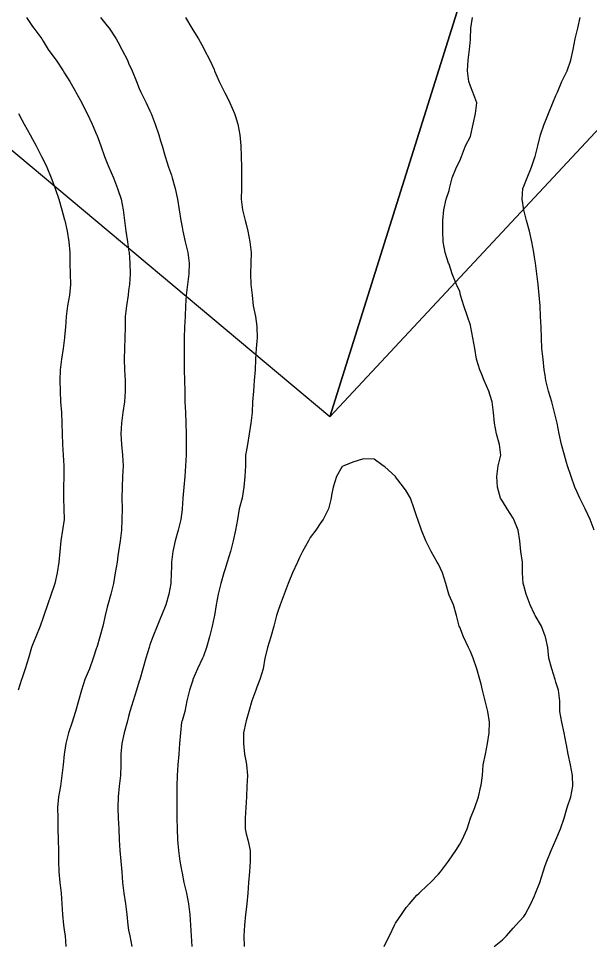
# Model space of a CAD drawing. Extents: x -729 to 771, y -779 to 721.
# Drawn here: x 217.2 to 393.4, y -778.8 to -492.9 of the extents above; entities that cross this region are included whole.
import ezdxf

# ---------------------------------------------------------------- set-up
doc = ezdxf.new("R2010")
doc.units = 0

msp = doc.modelspace()

# ---------------------------------------------------------------- linework, layer by layer
at = {"layer": 'CONTOURS'}
for points in [[(219.714, -492.612, 496.472), (221.5412, -495.4201, 496.472), (221.9121, -495.9015, 496.472), (224.3842, -499.1909, 496.472), (224.8307, -499.9184, 496.472), (226.3979, -502.4804, 496.472), (228.1202, -504.7882, 496.472), (228.7887, -505.7699, 496.472), (230.9498, -509.0593, 496.472), (231.4097, -509.7646, 496.472), (233.0175, -512.3488, 496.472), (234.6991, -515.2228, 496.472), (234.9355, -515.6383, 496.472), (236.7288, -518.9278, 496.472), (237.9886, -521.4978, 496.472), (238.3283, -522.2172, 496.472), (239.8861, -525.5067, 496.472), (241.2781, -528.6046, 496.472), (241.3576, -528.7962, 496.472), (242.5627, -532.0857, 496.472), (243.7595, -535.3751, 496.472), (244.5676, -537.4622, 496.472), (245.0349, -538.6646, 496.472), (246.4425, -541.9541, 496.472), (247.7345, -545.2436, 496.472), (247.857, -545.6219, 496.472), (248.8361, -548.533, 496.472), (249.5016, -551.8225, 496.472), (249.8428, -555.112, 496.472), (250.2491, -558.4015, 496.472), (250.7578, -561.6909, 496.472), (251.1465, -564.1781, 496.472), (251.2795, -564.9804, 496.472), (251.5227, -568.2699, 496.472), (251.5886, -571.5593, 496.472), (251.3856, -574.8488, 496.472), (251.1465, -576.6691, 496.472), (250.9629, -578.1383, 496.472), (250.4606, -581.4278, 496.472), (250.1138, -584.7172, 496.472), (250.0626, -588.0067, 496.472), (250.0109, -591.2962, 496.472), (249.8928, -594.5857, 496.472), (249.815, -597.8751, 496.472), (249.8825, -601.1646, 496.472), (250.0599, -604.4541, 496.472), (250.1031, -607.7436, 496.472), (249.8877, -611.033, 496.472), (249.393, -614.3225, 496.472), (248.9351, -617.612, 496.472), (248.7878, -620.9015, 496.472), (248.9255, -624.1909, 496.472), (249.237, -627.4804, 496.472), (249.4304, -630.7699, 496.472), (249.2995, -634.0593, 496.472), (249.1496, -637.3488, 496.472), (249.1009, -640.6383, 496.472), (249.1501, -643.9278, 496.472), (249.0914, -647.2172, 496.472), (248.9158, -650.5067, 496.472), (248.5606, -653.7962, 496.472), (248.0707, -657.0857, 496.472), (247.857, -658.4579, 496.472), (247.5863, -660.3751, 496.472), (247.0063, -663.6646, 496.472), (246.4472, -666.9541, 496.472), (245.6846, -670.2436, 496.472), (244.7712, -673.533, 496.472), (244.5676, -674.277, 496.472), (243.8801, -676.8225, 496.472), (243.2192, -680.112, 496.472), (242.2833, -683.4015, 496.472), (241.3269, -686.6909, 496.472), (241.2781, -686.844, 496.472), (240.2633, -689.9804, 496.472), (239.0817, -693.2699, 496.472), (237.9886, -695.8782, 496.472), (237.7113, -696.5593, 496.472), (236.6184, -699.8488, 496.472), (235.6868, -703.1383, 496.472), (234.7781, -706.4278, 496.472), (234.6991, -706.6949, 496.472), (233.7666, -709.7172, 496.472), (232.6144, -713.0067, 496.472), (231.7883, -716.2962, 496.472), (231.4097, -718.9513, 496.472), (231.3168, -719.5857, 496.472), (230.988, -722.8751, 496.472), (230.5977, -726.1646, 496.472), (230.1195, -729.4541, 496.472), (229.5123, -732.7436, 496.472), (229.2597, -736.033, 496.472), (229.3437, -739.3225, 496.472), (229.3898, -742.612, 496.472), (229.4763, -745.9015, 496.472), (229.5282, -749.1909, 496.472), (229.5593, -752.4804, 496.472), (229.6492, -755.7699, 496.472), (229.9774, -759.0593, 496.472), (230.3651, -762.3488, 496.472), (230.5888, -765.6383, 496.472), (230.7903, -768.9278, 496.472), (231.0926, -772.2172, 496.472), (231.4097, -774.3521, 496.472), (231.587, -775.5067, 496.472), (231.769, -778.7962, 496.472)], [(242.4585, -492.612, 506.472), (244.5676, -495.1627, 506.472), (245.1206, -495.9015, 506.472), (247.3045, -499.1909, 506.472), (247.857, -500.126, 506.472), (249.1037, -502.4804, 506.472), (250.7611, -505.7699, 506.472), (251.1465, -506.6811, 506.472), (252.2204, -509.0593, 506.472), (253.5857, -512.3488, 506.472), (254.436, -514.428, 506.472), (254.9555, -515.6383, 506.472), (256.5929, -518.9278, 506.472), (257.7255, -521.4029, 506.472), (258.1053, -522.2172, 506.472), (259.3707, -525.5067, 506.472), (260.4565, -528.7962, 506.472), (261.0149, -530.5742, 506.472), (261.4615, -532.0857, 506.472), (262.364, -535.3751, 506.472), (263.4811, -538.6646, 506.472), (264.3044, -541.1581, 506.472), (264.5792, -541.9541, 506.472), (265.48, -545.2436, 506.472), (266.2341, -548.533, 506.472), (266.6709, -551.8225, 506.472), (267.2023, -555.112, 506.472), (267.5939, -557.1894, 506.472), (267.8341, -558.4015, 506.472), (268.6048, -561.6909, 506.472), (269.3613, -564.9804, 506.472), (269.7882, -568.2699, 506.472), (269.6932, -571.5593, 506.472), (269.3127, -574.8488, 506.472), (268.8757, -578.1383, 506.472), (268.6285, -581.4278, 506.472), (268.5465, -584.7172, 506.472), (268.3388, -588.0067, 506.472), (268.2319, -591.2962, 506.472), (268.2779, -594.5857, 506.472), (268.2352, -597.8751, 506.472), (268.2908, -601.1646, 506.472), (268.3567, -604.4541, 506.472), (268.4099, -607.7436, 506.472), (268.4814, -611.033, 506.472), (268.7018, -614.3225, 506.472), (268.8128, -617.612, 506.472), (268.8851, -620.9015, 506.472), (268.915, -624.1909, 506.472), (268.8818, -627.4804, 506.472), (268.7167, -630.7699, 506.472), (268.4555, -634.0593, 506.472), (268.1196, -637.3488, 506.472), (267.8183, -640.6383, 506.472), (267.6212, -643.9278, 506.472), (267.5939, -644.1624, 506.472), (267.2294, -647.2172, 506.472), (266.3839, -650.5067, 506.472), (265.5092, -653.7962, 506.472), (264.7969, -657.0857, 506.472), (264.3446, -660.3751, 506.472), (264.3044, -662.0024, 506.472), (264.27, -663.6646, 506.472), (264.1233, -666.9541, 506.472), (263.5481, -670.2436, 506.472), (262.5592, -673.533, 506.472), (261.3236, -676.8225, 506.472), (261.0149, -677.5321, 506.472), (259.9284, -680.112, 506.472), (258.593, -683.4015, 506.472), (257.7255, -685.8437, 506.472), (257.444, -686.6909, 506.472), (256.4371, -689.9804, 506.472), (255.507, -693.2699, 506.472), (254.5888, -696.5593, 506.472), (254.436, -697.0792, 506.472), (253.5709, -699.8488, 506.472), (252.5935, -703.1383, 506.472), (251.5655, -706.4278, 506.472), (251.1465, -707.9334, 506.472), (250.6867, -709.7172, 506.472), (249.8132, -713.0067, 506.472), (249.0741, -716.2962, 506.472), (248.7729, -719.5857, 506.472), (248.7493, -722.8751, 506.472), (248.6431, -726.1646, 506.472), (248.2626, -729.4541, 506.472), (247.9625, -732.7436, 506.472), (247.857, -736.0036, 506.472), (247.856, -736.033, 506.472), (247.857, -736.0679, 506.472), (247.9525, -739.3225, 506.472), (248.087, -742.612, 506.472), (248.193, -745.9015, 506.472), (248.4454, -749.1909, 506.472), (248.7635, -752.4804, 506.472), (249.057, -755.7699, 506.472), (249.2337, -759.0593, 506.472), (249.6408, -762.3488, 506.472), (250.1408, -765.6383, 506.472), (250.5746, -768.9278, 506.472), (250.861, -772.2172, 506.472), (251.1465, -773.771, 506.472), (251.4727, -775.5067, 506.472), (252.0922, -778.7962, 506.472)], [(268.69, -492.612, 516.472), (270.6159, -495.9015, 516.472), (270.8833, -496.361, 516.472), (272.6274, -499.1909, 516.472), (274.1728, -501.9841, 516.472), (274.4351, -502.4804, 516.472), (276.1912, -505.7699, 516.472), (277.4623, -508.6117, 516.472), (277.6491, -509.0593, 516.472), (279.025, -512.3488, 516.472), (280.7051, -515.6383, 516.472), (280.7518, -515.7253, 516.472), (282.3387, -518.9278, 516.472), (283.7818, -522.2172, 516.472), (284.0412, -523.0669, 516.472), (284.7641, -525.5067, 516.472), (285.4078, -528.7962, 516.472), (285.6951, -532.0857, 516.472), (285.7829, -535.3751, 516.472), (285.9257, -538.6646, 516.472), (285.9471, -541.9541, 516.472), (285.866, -545.2436, 516.472), (285.8165, -548.533, 516.472), (286.1933, -551.8225, 516.472), (287.033, -555.112, 516.472), (287.3307, -556.2867, 516.472), (287.8678, -558.4015, 516.472), (288.4433, -561.6909, 516.472), (288.8441, -564.9804, 516.472), (288.7871, -568.2699, 516.472), (288.7201, -571.5593, 516.472), (288.8293, -574.8488, 516.472), (289.1622, -578.1383, 516.472), (289.5508, -581.4278, 516.472), (290.2332, -584.7172, 516.472), (290.6202, -587.802, 516.472), (290.6454, -588.0067, 516.472), (290.6956, -591.2962, 516.472), (290.6202, -592.3277, 516.472), (290.4546, -594.5857, 516.472), (290.2118, -597.8751, 516.472), (290.0975, -601.1646, 516.472), (289.8579, -604.4541, 516.472), (289.5649, -607.7436, 516.472), (289.3267, -611.033, 516.472), (289.2015, -614.3225, 516.472), (288.7626, -617.612, 516.472), (288.2782, -620.9015, 516.472), (287.725, -624.1909, 516.472), (287.3307, -626.4293, 516.472), (287.1671, -627.4804, 516.472), (287.0961, -630.7699, 516.472), (286.9648, -634.0593, 516.472), (286.649, -637.3488, 516.472), (286.0776, -640.6383, 516.472), (285.2285, -643.9278, 516.472), (284.6729, -647.2172, 516.472), (284.0535, -650.5067, 516.472), (284.0412, -650.5644, 516.472), (283.3832, -653.7962, 516.472), (282.5559, -657.0857, 516.472), (281.5074, -660.3751, 516.472), (280.7518, -662.7683, 516.472), (280.4811, -663.6646, 516.472), (279.5619, -666.9541, 516.472), (278.7759, -670.2436, 516.472), (278.1098, -673.533, 516.472), (277.5542, -676.8225, 516.472), (277.4623, -677.2626, 516.472), (276.8283, -680.112, 516.472), (276.0497, -683.4015, 516.472), (275.1181, -686.6909, 516.472), (274.1728, -689.3683, 516.472), (273.9451, -689.9804, 516.472), (272.3562, -693.2699, 516.472), (270.9661, -696.5593, 516.472), (270.8833, -696.768, 516.472), (269.9015, -699.8488, 516.472), (269.1188, -703.1383, 516.472), (268.4134, -706.4278, 516.472), (267.5939, -709.2762, 516.472), (267.4786, -709.7172, 516.472), (267.119, -713.0067, 516.472), (266.8266, -716.2962, 516.472), (266.572, -719.5857, 516.472), (266.3005, -722.8751, 516.472), (266.0783, -726.1646, 516.472), (266.0132, -729.4541, 516.472), (266.0275, -732.7436, 516.472), (266.0395, -736.033, 516.472), (266.0248, -739.3225, 516.472), (266.0634, -742.612, 516.472), (266.2222, -745.9015, 516.472), (266.5147, -749.1909, 516.472), (266.9463, -752.4804, 516.472), (267.5041, -755.7699, 516.472), (267.5939, -756.2389, 516.472), (268.1727, -759.0593, 516.472), (268.9495, -762.3488, 516.472), (269.6142, -765.6383, 516.472), (270.0485, -768.9278, 516.472), (270.2183, -772.2172, 516.472), (270.3816, -775.5067, 516.472), (270.6122, -778.7962, 516.472)], [(363.765, -778.7962, 516.472), (366.2781, -776.7298, 516.472), (367.5162, -775.5067, 516.472), (369.5676, -773.1974, 516.472), (370.4016, -772.2172, 516.472), (372.857, -769.5305, 516.472), (373.305, -768.9278, 516.472), (375.0412, -765.6383, 516.472), (376.1465, -763.2529, 516.472), (376.5128, -762.3488, 516.472), (377.7585, -759.0593, 516.472), (378.8575, -755.7699, 516.472), (379.436, -753.8916, 516.472), (379.9202, -752.4804, 516.472), (381.323, -749.1909, 516.472), (382.7255, -745.9371, 516.472), (382.7443, -745.9015, 516.472), (384.2091, -742.612, 516.472), (385.3326, -739.3225, 516.472), (386.0149, -736.6765, 516.472), (386.2151, -736.033, 516.472), (387.3897, -732.7436, 516.472), (387.9536, -729.4541, 516.472), (387.888, -726.1646, 516.472), (387.2717, -722.8751, 516.472), (386.5683, -719.5857, 516.472), (386.0149, -716.718, 516.472), (385.9545, -716.2962, 516.472), (385.337, -713.0067, 516.472), (384.6026, -709.7172, 516.472), (383.9935, -706.4278, 516.472), (383.9253, -703.1383, 516.472), (383.5708, -699.8488, 516.472), (382.7255, -697.4086, 516.472), (382.5463, -696.5593, 516.472), (381.5365, -693.2699, 516.472), (380.5784, -689.9804, 516.472), (380.3058, -686.6909, 516.472), (379.5021, -683.4015, 516.472), (379.436, -683.2398, 516.472), (378.3463, -680.112, 516.472), (376.3767, -676.8225, 516.472), (376.1465, -676.4461, 516.472), (374.8256, -673.533, 516.472), (373.6386, -670.2436, 516.472), (372.857, -667.592, 516.472), (372.7172, -666.9541, 516.472), (372.436, -663.6646, 516.472), (372.4468, -660.3751, 516.472), (371.9602, -657.0857, 516.472), (371.6526, -653.7962, 516.472), (371.1047, -650.5067, 516.472), (369.8354, -647.2172, 516.472), (369.5676, -646.809, 516.472), (367.6966, -643.9278, 516.472), (366.2781, -641.6331, 516.472), (365.7281, -640.6383, 516.472), (364.7941, -637.3488, 516.472), (364.5855, -634.0593, 516.472), (364.9426, -630.7699, 516.472), (365.792, -627.4804, 516.472), (365.3899, -624.1909, 516.472), (364.4977, -620.9015, 516.472), (363.8384, -617.612, 516.472), (363.4843, -614.3225, 516.472), (363.0931, -611.033, 516.472), (362.9886, -610.6855, 516.472), (362.0956, -607.7436, 516.472), (360.6167, -604.4541, 516.472), (359.6991, -602.0872, 516.472), (359.3226, -601.1646, 516.472), (358.3215, -597.8751, 516.472), (357.7379, -594.5857, 516.472), (357.1292, -591.2962, 516.472), (356.5513, -588.0067, 516.472), (356.4097, -587.349, 516.472), (355.5353, -584.7172, 516.472), (354.3591, -581.4278, 516.472), (353.3771, -578.1383, 516.472), (353.1202, -577.0602, 516.472), (352.1479, -574.8488, 516.472), (350.769, -571.5593, 516.472), (349.8307, -568.5531, 516.472), (349.7187, -568.2699, 516.472), (348.6041, -564.9804, 516.472), (348.0226, -561.6909, 516.472), (347.9505, -558.4015, 516.472), (347.9597, -555.112, 516.472), (348.2605, -551.8225, 516.472), (348.9639, -548.533, 516.472), (349.8307, -545.9348, 516.472), (349.9589, -545.2436, 516.472), (350.8513, -541.9541, 516.472), (352.1857, -538.6646, 516.472), (353.1202, -536.7697, 516.472), (353.6341, -535.3751, 516.472), (354.8862, -532.0857, 516.472), (356.4097, -529.2631, 516.472), (356.5694, -528.7962, 516.472), (357.2221, -525.5067, 516.472), (358.0147, -522.2172, 516.472), (358.4143, -518.9278, 516.472), (357.1356, -515.6383, 516.472), (356.4097, -513.7671, 516.472), (355.9145, -512.3488, 516.472), (355.4958, -509.0593, 516.472), (355.7597, -505.7699, 516.472), (356.138, -502.4804, 516.472), (356.4097, -499.3872, 516.472), (356.4339, -499.1909, 516.472), (356.5857, -495.9015, 516.472), (357.0481, -492.612, 516.472)], [(394.5422, -650.5067, 506.472), (393.2653, -647.2172, 506.472), (392.5939, -645.7583, 506.472), (391.7752, -643.9278, 506.472), (390.1579, -640.6383, 506.472), (389.3044, -638.8799, 506.472), (388.6337, -637.3488, 506.472), (387.4054, -634.0593, 506.472), (386.3426, -630.7699, 506.472), (386.0149, -629.6694, 506.472), (385.4145, -627.4804, 506.472), (384.4998, -624.1909, 506.472), (383.8056, -620.9015, 506.472), (383.122, -617.612, 506.472), (382.7255, -615.948, 506.472), (382.3544, -614.3225, 506.472), (381.4474, -611.033, 506.472), (380.438, -607.7436, 506.472), (379.6944, -604.4541, 506.472), (379.436, -602.7588, 506.472), (379.1684, -601.1646, 506.472), (378.7798, -597.8751, 506.472), (378.4166, -594.5857, 506.472), (378.3071, -591.2962, 506.472), (378.1905, -588.0067, 506.472), (378.0556, -584.7172, 506.472), (377.8897, -581.4278, 506.472), (377.6465, -578.1383, 506.472), (377.3213, -574.8488, 506.472), (376.9087, -571.5593, 506.472), (376.4554, -568.2699, 506.472), (376.1465, -566.4212, 506.472), (375.9373, -564.9804, 506.472), (375.3048, -561.6909, 506.472), (374.5721, -558.4015, 506.472), (373.6817, -555.112, 506.472), (372.857, -551.878, 506.472), (372.8417, -551.8225, 506.472), (372.3891, -548.533, 506.472), (372.5957, -545.2436, 506.472), (372.857, -544.5447, 506.472), (373.8786, -541.9541, 506.472), (375.1948, -538.6646, 506.472), (376.1465, -535.9827, 506.472), (376.3463, -535.3751, 506.472), (377.2128, -532.0857, 506.472), (377.9745, -528.7962, 506.472), (379.1605, -525.5067, 506.472), (379.436, -524.6986, 506.472), (380.4376, -522.2172, 506.472), (381.7621, -518.9278, 506.472), (382.7255, -516.654, 506.472), (383.1976, -515.6383, 506.472), (384.6051, -512.3488, 506.472), (386.0149, -509.4396, 506.472), (386.2033, -509.0593, 506.472), (387.3709, -505.7699, 506.472), (388.0932, -502.4804, 506.472), (388.6746, -499.1909, 506.472), (389.3044, -496.6921, 506.472), (389.4896, -495.9015, 506.472), (390.239, -492.612, 506.472)], [(217.2273, -522.2172, 486.472), (218.2518, -524.1666, 486.472), (219, -525.5067, 486.472), (220.8317, -528.7962, 486.472), (221.5412, -530.0721, 486.472), (222.6648, -532.0857, 486.472), (224.361, -535.3751, 486.472), (224.8307, -536.3255, 486.472), (225.9421, -538.6646, 486.472), (227.2714, -541.9541, 486.472), (228.1202, -544.2016, 486.472), (228.4989, -545.2436, 486.472), (229.6624, -548.533, 486.472), (230.5682, -551.8225, 486.472), (231.4097, -554.908, 486.472), (231.4674, -555.112, 486.472), (232.1747, -558.4015, 486.472), (232.713, -561.6909, 486.472), (233.0749, -564.9804, 486.472), (233.0219, -568.2699, 486.472), (233.1829, -571.5593, 486.472), (233.1979, -574.8488, 486.472), (232.9105, -578.1383, 486.472), (232.3154, -581.4278, 486.472), (231.9312, -584.7172, 486.472), (231.6636, -588.0067, 486.472), (231.4097, -590.9667, 486.472), (231.3811, -591.2962, 486.472), (231.0083, -594.5857, 486.472), (230.5125, -597.8751, 486.472), (230.0705, -601.1646, 486.472), (229.9831, -604.4541, 486.472), (230.0394, -607.7436, 486.472), (230.1941, -611.033, 486.472), (230.5003, -614.3225, 486.472), (230.6268, -617.612, 486.472), (230.7088, -620.9015, 486.472), (230.8269, -624.1909, 486.472), (231.0089, -627.4804, 486.472), (231.1993, -630.7699, 486.472), (231.1667, -634.0593, 486.472), (231.0596, -637.3488, 486.472), (231.0683, -640.6383, 486.472), (231.2014, -643.9278, 486.472), (231.2681, -647.2172, 486.472), (230.7508, -650.5067, 486.472), (230.3019, -653.7962, 486.472), (229.9602, -657.0857, 486.472), (229.6577, -660.3751, 486.472), (229.1725, -663.6646, 486.472), (228.4473, -666.9541, 486.472), (228.1202, -667.8676, 486.472), (227.312, -670.2436, 486.472), (226.1425, -673.533, 486.472), (225.05, -676.8225, 486.472), (224.8307, -677.4749, 486.472), (223.948, -680.112, 486.472), (222.524, -683.4015, 486.472), (221.5412, -685.8832, 486.472), (221.2643, -686.6909, 486.472), (220.2848, -689.9804, 486.472), (219.3143, -693.2699, 486.472), (218.2518, -696.3796, 486.472), (218.1831, -696.5593, 486.472), (217.0987, -699.8488, 486.472)], [(329.8624, -778.7962, 526.472), (330.0939, -778.2605, 526.472), (331.4594, -775.5067, 526.472), (333.0571, -772.2172, 526.472), (333.3833, -771.6594, 526.472), (335.23, -768.9278, 526.472), (336.6728, -766.794, 526.472), (337.6501, -765.6383, 526.472), (339.9623, -762.9984, 526.472), (340.6417, -762.3488, 526.472), (343.2518, -759.9039, 526.472), (344.1629, -759.0593, 526.472), (346.5412, -756.5521, 526.472), (347.2176, -755.7699, 526.472), (349.6522, -752.4804, 526.472), (349.8307, -752.1882, 526.472), (351.9534, -749.1909, 526.472), (353.1202, -747.2825, 526.472), (353.9295, -745.9015, 526.472), (355.4301, -742.612, 526.472), (356.4007, -739.3225, 526.472), (356.4097, -739.3041, 526.472), (357.7355, -736.033, 526.472), (358.8665, -732.7436, 526.472), (359.651, -729.4541, 526.472), (359.6991, -729.0736, 526.472), (360.117, -726.1646, 526.472), (360.3968, -722.8751, 526.472), (361.0666, -719.5857, 526.472), (361.7283, -716.2962, 526.472), (362.2002, -713.0067, 526.472), (362.2872, -709.7172, 526.472), (361.7497, -706.4278, 526.472), (360.9264, -703.1383, 526.472), (360.1923, -699.8488, 526.472), (359.6991, -697.9538, 526.472), (359.3419, -696.5593, 526.472), (358.3692, -693.2699, 526.472), (357.2693, -689.9804, 526.472), (356.4097, -687.9559, 526.472), (355.817, -686.6909, 526.472), (354.2596, -683.4015, 526.472), (353.1202, -680.4612, 526.472), (352.9934, -680.112, 526.472), (352.1249, -676.8225, 526.472), (351.2012, -673.533, 526.472), (349.8307, -670.5364, 526.472), (349.729, -670.2436, 526.472), (348.8206, -666.9541, 526.472), (347.7922, -663.6646, 526.472), (346.5412, -661.0231, 526.472), (346.1893, -660.3751, 526.472), (344.3799, -657.0857, 526.472), (343.2518, -654.8664, 526.472), (342.7182, -653.7962, 526.472), (341.3683, -650.5067, 526.472), (340.2326, -647.2172, 526.472), (339.9623, -646.4024, 526.472), (339.0907, -643.9278, 526.472), (337.985, -640.6383, 526.472), (336.6728, -638.4693, 526.472), (335.8213, -637.3488, 526.472), (333.3833, -634.075, 526.472), (333.3612, -634.0593, 526.472), (330.0939, -631.0112, 526.472), (329.5505, -630.7699, 526.472), (326.8044, -628.7111, 526.472), (323.5149, -628.5457, 526.472), (320.2255, -629.5925, 526.472), (317.4004, -630.7699, 526.472), (316.936, -630.9417, 526.472), (315.202, -634.0593, 526.472), (314.1465, -637.3488, 526.472), (313.6465, -639.7635, 526.472), (313.5258, -640.6383, 526.472), (312.66, -643.9278, 526.472), (311.0524, -647.2172, 526.472), (310.357, -648.2077, 526.472), (308.8413, -650.5067, 526.472), (307.0676, -652.8557, 526.472), (306.5245, -653.7962, 526.472), (304.7052, -657.0857, 526.472), (303.7781, -658.9267, 526.472), (303.2131, -660.3751, 526.472), (301.6731, -663.6646, 526.472), (300.4886, -666.4452, 526.472), (300.2717, -666.9541, 526.472), (299.0188, -670.2436, 526.472), (297.8388, -673.533, 526.472), (297.1991, -675.2692, 526.472), (296.6964, -676.8225, 526.472), (295.831, -680.112, 526.472), (294.9416, -683.4015, 526.472), (293.9401, -686.6909, 526.472), (293.9097, -686.8044, 526.472), (293.1289, -689.9804, 526.472), (292.5676, -693.2699, 526.472), (291.5603, -696.5593, 526.472), (290.6202, -698.9649, 526.472), (290.2922, -699.8488, 526.472), (289.1103, -703.1383, 526.472), (288.1572, -706.4278, 526.472), (287.3307, -709.3108, 526.472), (287.2181, -709.7172, 526.472), (286.5753, -713.0067, 526.472), (286.4799, -716.2962, 526.472), (286.8743, -719.5857, 526.472), (287.3307, -722.0908, 526.472), (287.4765, -722.8751, 526.472), (287.7118, -726.1646, 526.472), (287.5817, -729.4541, 526.472), (287.4216, -732.7436, 526.472), (287.3307, -734.2959, 526.472), (287.2526, -736.033, 526.472), (287.0916, -739.3225, 526.472), (286.9971, -742.612, 526.472), (287.3307, -744.0849, 526.472), (287.9149, -745.9015, 526.472), (288.5536, -749.1909, 526.472), (288.6085, -752.4804, 526.472), (288.3687, -755.7699, 526.472), (288.0747, -759.0593, 526.472), (287.8553, -762.3488, 526.472), (287.5416, -765.6383, 526.472), (287.3307, -767.3957, 526.472), (287.1524, -768.9278, 526.472), (286.7975, -772.2172, 526.472), (286.6771, -775.5067, 526.472), (286.7832, -778.7962, 526.472)]]:
    msp.add_polyline3d(points, dxfattribs=at)
at = {"layer": 'PARCELS'}
for points in [[(356.7177, -476.5346, 517.7943), (313.1244, -615.6762, 524.4124), (108.8107, -444.4197, 451.9422), (324.8154, -472.4002, 526.4974), (356.7177, -476.5346, 517.7943)], [(433.5435, -486.4852, 491.4064), (313.1244, -615.6762, 524.4124), (356.7177, -476.5346, 517.7943), (388.8977, -480.7023, 507.2759), (433.5435, -486.4852, 491.4064)]]:
    msp.add_polyline3d(points, dxfattribs=at)

doc.saveas('drawing.dxf')
